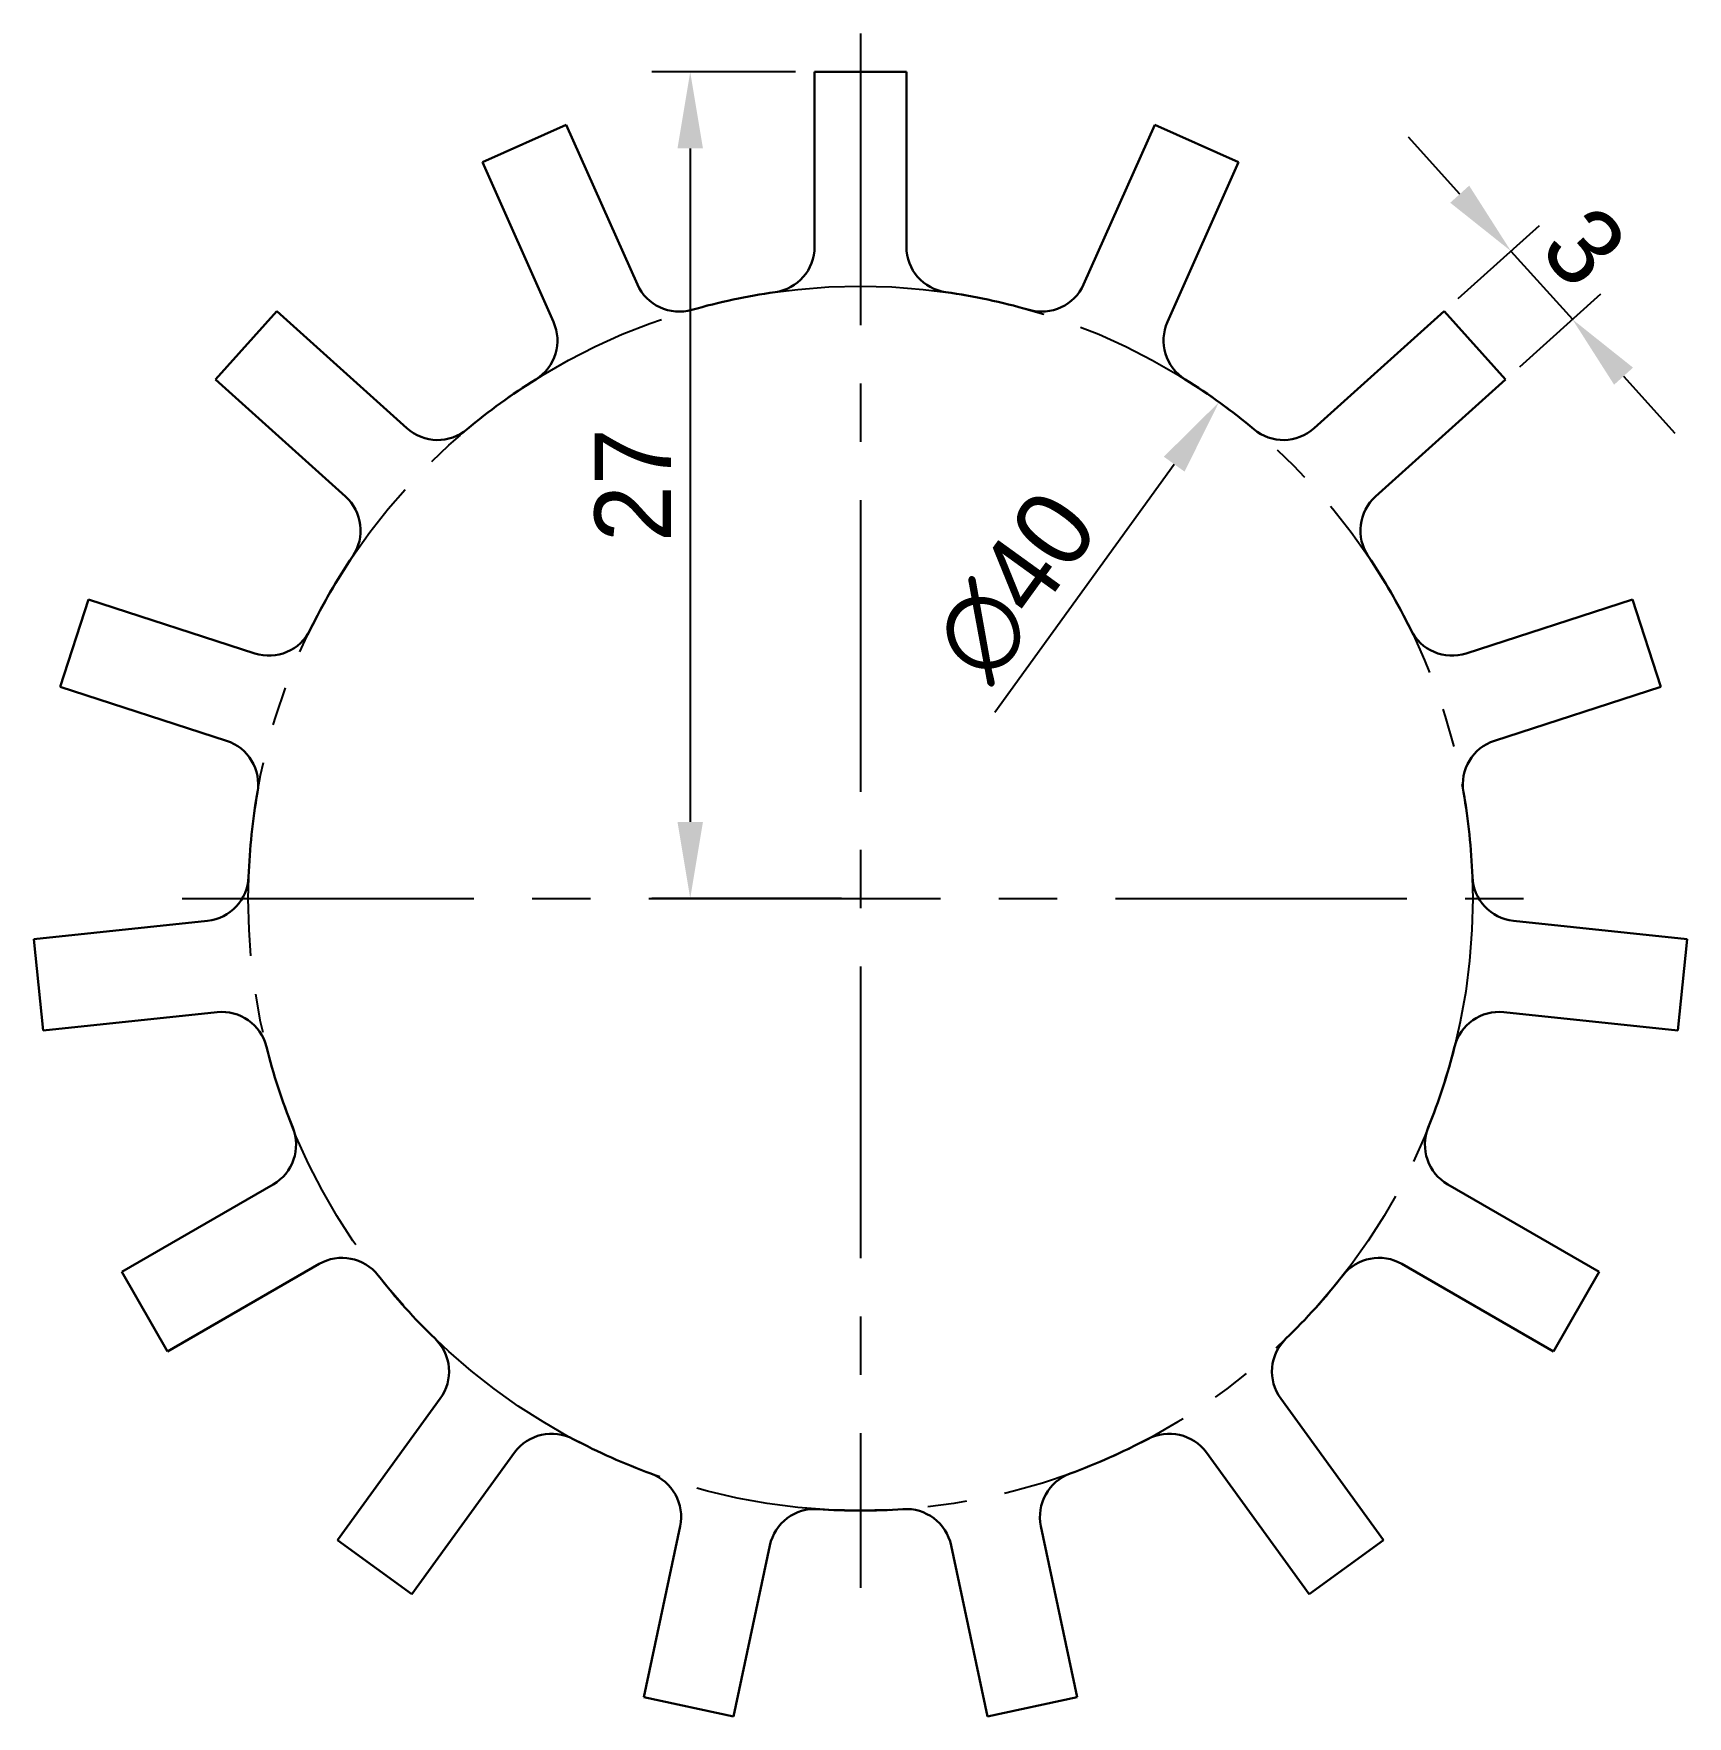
# Model space of a CAD drawing. Header units: millimetres. Extents: x 397.3 to 451.3, y 118.8 to 173.8.
import ezdxf

# ---------------------------------------------------------------- set-up
doc = ezdxf.new("R2010")
doc.units = ezdxf.units.MM
doc.linetypes.add('CENTER', pattern=[50.8, 31.75, -6.35, 6.35, -6.35])
doc.dimstyles.new('ISO-25', dxfattribs={"dimtxt": 2.5, "dimasz": 2.5, "dimexe": 1.25, "dimexo": 0.625, "dimtad": 1, "dimdsep": 46, "dimtxsty": 'Standard', "dimcen": 2.5, "dimadec": 0, "dimazin": 0, "dimtfac": 1, "dimtmove": 0, "dimatfit": 3, "dimfxl": 0, "dimarcsym": 0})

# ---------------------------------------------------------------- blocks, each defined once
blk = doc.blocks.new('*D9')
at = {"color": 0, "lineweight": -2, "transparency": 16777216}
blk.add_line((428.686, 151.599), (434.541, 159.706), dxfattribs=at)
at = {"color": 0, "transparency": 16777216}
blk.add_solid([(434.203, 159.95), (434.879, 159.462), (436.005, 161.733)], dxfattribs=at)
at = {"layer": 'Defpoints', "color": 0, "transparency": 16777216}
for p in [(436.005, 161.733), (412.584, 129.307)]:
    blk.add_point(p, dxfattribs=at)
at = {"color": 0, "transparency": 16777216, "insert": (429.362, 155.737), "char_height": 2.5, "attachment_point": 5, "rotation": 54.1596}
blk.add_mtext('∅40', dxfattribs=at)
blk = doc.blocks.new('*D10')
at = {"color": 0, "lineweight": -2, "transparency": 16777216}
for p, q in [((422.169, 172.52), (417.482, 172.52)), ((418.732, 170.02), (418.732, 148.02)), ((423.669, 145.52), (417.482, 145.52))]:
    blk.add_line(p, q, dxfattribs=at)
at = {"color": 0, "transparency": 16777216}
for points in [[(418.316, 170.02), (419.149, 170.02), (418.732, 172.52)], [(418.316, 148.02), (419.149, 148.02), (418.732, 145.52)]]:
    blk.add_solid(points, dxfattribs=at)
at = {"layer": 'Defpoints', "color": 0, "transparency": 16777216}
for p in [(422.794, 172.52), (418.732, 145.52), (424.294, 145.52)]:
    blk.add_point(p, dxfattribs=at)
at = {"color": 0, "transparency": 16777216, "insert": (416.857, 159.02), "char_height": 2.5, "attachment_point": 5, "rotation": 90}
blk.add_mtext('27', dxfattribs=at)
blk = doc.blocks.new('*D14')
at = {"color": 0, "lineweight": -2, "transparency": 16777216}
for p, q in [((443.868, 168.526), (442.195, 170.384)), ((443.82, 165.119), (446.469, 167.504)), ((445.54, 166.668), (447.548, 164.439)), ((445.827, 162.89), (448.477, 165.275)), ((449.221, 162.581), (450.894, 160.723))]:
    blk.add_line(p, q, dxfattribs=at)
at = {"color": 0, "transparency": 16777216}
for points in [[(444.177, 168.805), (443.558, 168.247), (445.54, 166.668)], [(449.53, 162.86), (448.911, 162.302), (447.548, 164.439)]]:
    blk.add_solid(points, dxfattribs=at)
at = {"layer": 'Defpoints', "color": 0, "transparency": 16777216}
for p in [(443.356, 164.701), (447.548, 164.439), (445.363, 162.471)]:
    blk.add_point(p, dxfattribs=at)
at = {"color": 0, "transparency": 16777216, "insert": (447.938, 166.808), "char_height": 2.5, "attachment_point": 5, "rotation": 312}
blk.add_mtext('3', dxfattribs=at)

msp = doc.modelspace()

# ---------------------------------------------------------------- linework, layer by layer
at = {"color": 1, "linetype": 'CENTER', "ltscale": 0.3}
for p, q in [((424.294, 173.771), (424.294, 122.993)), ((402.139, 145.52), (446.551, 145.52))]:
    msp.add_line(p, q, dxfattribs=at)
at = {"lineweight": 30}
for p, q in [((422.794, 172.52), (425.794, 172.52)), ((422.794, 172.52), (422.794, 166.809)), ((425.794, 172.52), (425.794, 166.809)), ((411.942, 169.575), (414.683, 170.795)), ((414.683, 170.795), (417.005, 165.579)), ((433.906, 170.795), (431.583, 165.579)), ((433.906, 170.795), (436.647, 169.575)), ((411.942, 169.575), (414.265, 164.359)), ((436.647, 169.575), (434.324, 164.359)), ((403.226, 162.471), (405.233, 164.701)), ((405.233, 164.701), (409.477, 160.88)), ((443.356, 164.701), (439.112, 160.88)), ((443.356, 164.701), (445.363, 162.471)), ((403.226, 162.471), (407.469, 158.65)), ((445.363, 162.471), (441.119, 158.65)), ((398.152, 152.436), (399.079, 155.29)), ((399.079, 155.29), (404.51, 153.525)), ((449.509, 155.29), (444.079, 153.525)), ((449.509, 155.29), (450.436, 152.436)), ((398.152, 152.436), (403.583, 150.672)), ((450.436, 152.436), (445.006, 150.672)), ((397.286, 144.189), (402.965, 144.786)), ((451.303, 144.189), (445.624, 144.786)), ((397.599, 141.205), (397.286, 144.189)), ((451.303, 144.189), (450.99, 141.205)), ((397.599, 141.205), (403.278, 141.802)), ((450.99, 141.205), (445.311, 141.802)), ((400.162, 133.319), (405.107, 136.174)), ((448.427, 133.319), (443.482, 136.174)), ((401.662, 130.721), (400.162, 133.319)), ((401.662, 130.721), (406.607, 133.576)), ((446.927, 130.721), (441.982, 133.576)), ((448.427, 133.319), (446.927, 130.721)), ((407.211, 124.558), (410.567, 129.178)), ((441.378, 124.558), (438.022, 129.178)), ((409.638, 122.794), (412.994, 127.414)), ((438.951, 122.794), (435.595, 127.414)), ((417.214, 119.421), (418.401, 125.007)), ((431.375, 119.421), (430.188, 125.007)), ((409.638, 122.794), (407.211, 124.558)), ((420.148, 118.798), (421.335, 124.383)), ((428.441, 118.798), (427.254, 124.383)), ((441.378, 124.558), (438.951, 122.794)), ((420.148, 118.798), (417.214, 119.421)), ((431.375, 119.421), (428.441, 118.798))]:
    msp.add_line(p, q, dxfattribs=at)
at = {"color": 1, "linetype": 'CENTER', "ltscale": 0.2}
msp.add_circle((424.294, 145.52), 20, dxfattribs=at)
at = {"lineweight": 30}
for centre, radius, start, end in [((421.294, 166.809), 1.5, 278.0209, 0), ((427.294, 166.809), 1.5, 180, 261.9791), ((418.376, 166.189), 1.5, 204, 285.9791), ((430.213, 166.189), 1.5, 254.0209, 336), ((424.294, 145.52), 20, 98.0209, 105.9791), ((424.294, 145.52), 20, 74.0209, 81.9791), ((412.894, 163.748), 1.5, 302.0209, 24), ((435.694, 163.748), 1.5, 156, 237.9791), ((424.294, 145.52), 20, 122.0209, 129.9791), ((424.294, 145.52), 20, 50.0209, 57.9791), ((410.481, 161.995), 1.5, 228, 309.9791), ((438.108, 161.995), 1.5, 230.0209, 312), ((406.466, 157.536), 1.5, 326.0209, 48), ((442.123, 157.536), 1.5, 132, 213.9791), ((424.294, 145.52), 20, 146.0209, 153.9791), ((424.294, 145.52), 20, 26.0209, 33.9791), ((404.974, 154.952), 1.5, 252, 333.9791), ((443.615, 154.952), 1.5, 206.0209, 288), ((403.12, 149.245), 1.5, 350.0209, 72), ((445.469, 149.245), 1.5, 108, 189.9791), ((424.294, 145.52), 20, 170.0209, 177.9791), ((424.294, 145.52), 20, 2.0209, 9.9791), ((402.808, 146.278), 1.5, 276, 357.9791), ((445.781, 146.278), 1.5, 182.0209, 264), ((403.435, 140.311), 1.5, 14.0209, 96), ((445.154, 140.311), 1.5, 84, 165.9791), ((424.294, 145.52), 20, 194.0209, 201.9791), ((424.294, 145.52), 20, 338.0209, 345.9791), ((404.357, 137.473), 1.5, 300, 21.9791), ((444.232, 137.473), 1.5, 158.0209, 240), ((407.357, 132.277), 1.5, 38.0209, 120), ((441.232, 132.277), 1.5, 60, 141.9791), ((424.294, 145.52), 20, 218.0209, 225.9791), ((424.294, 145.52), 20, 314.0209, 321.9791), ((409.354, 130.059), 1.5, 324, 45.9791), ((439.235, 130.059), 1.5, 134.0209, 216), ((414.208, 126.532), 1.5, 62.0209, 144), ((424.294, 145.52), 20, 242.0209, 249.9791), ((424.294, 145.52), 20, 290.0209, 297.9791), ((434.381, 126.532), 1.5, 36, 117.9791), ((416.934, 125.319), 1.5, 348, 69.9791), ((431.655, 125.319), 1.5, 110.0209, 192), ((422.802, 124.071), 1.5, 86.0209, 168), ((424.294, 145.52), 20, 266.0209, 273.9791), ((425.786, 124.071), 1.5, 12, 93.9791)]:
    msp.add_arc(centre, radius, start, end, dxfattribs=at)

# ---------------------------------------------------------------- dimensions: what is measured, and where the dimension line sits
at = {"color": 3}
dim = msp.add_linear_dim(base=(418.732, 145.52), p1=(422.794, 172.52), p2=(424.294, 145.52), angle=90, dimstyle='ISO-25', dxfattribs=at)
dim.commit()
dim.dimension.update_dxf_attribs({"geometry": '*D10', "text_midpoint": (416.857, 159.02)})
dim = msp.add_aligned_dim(p1=(443.356, 164.701), p2=(445.363, 162.471), distance=2.94, dimstyle='ISO-25', dxfattribs=at)
dim.commit()
dim.dimension.update_dxf_attribs({"geometry": '*D14', "text_midpoint": (447.938, 166.808)})
dim = msp.add_diameter_dim_2p(p1=(412.584, 129.307), p2=(436.005, 161.733), dimstyle='ISO-25', dxfattribs=at)
dim.commit()
dim.dimension.update_dxf_attribs({"geometry": '*D9', "text_midpoint": (430.882, 154.639), "dimtype": 163})

doc.saveas('drawing.dxf')
